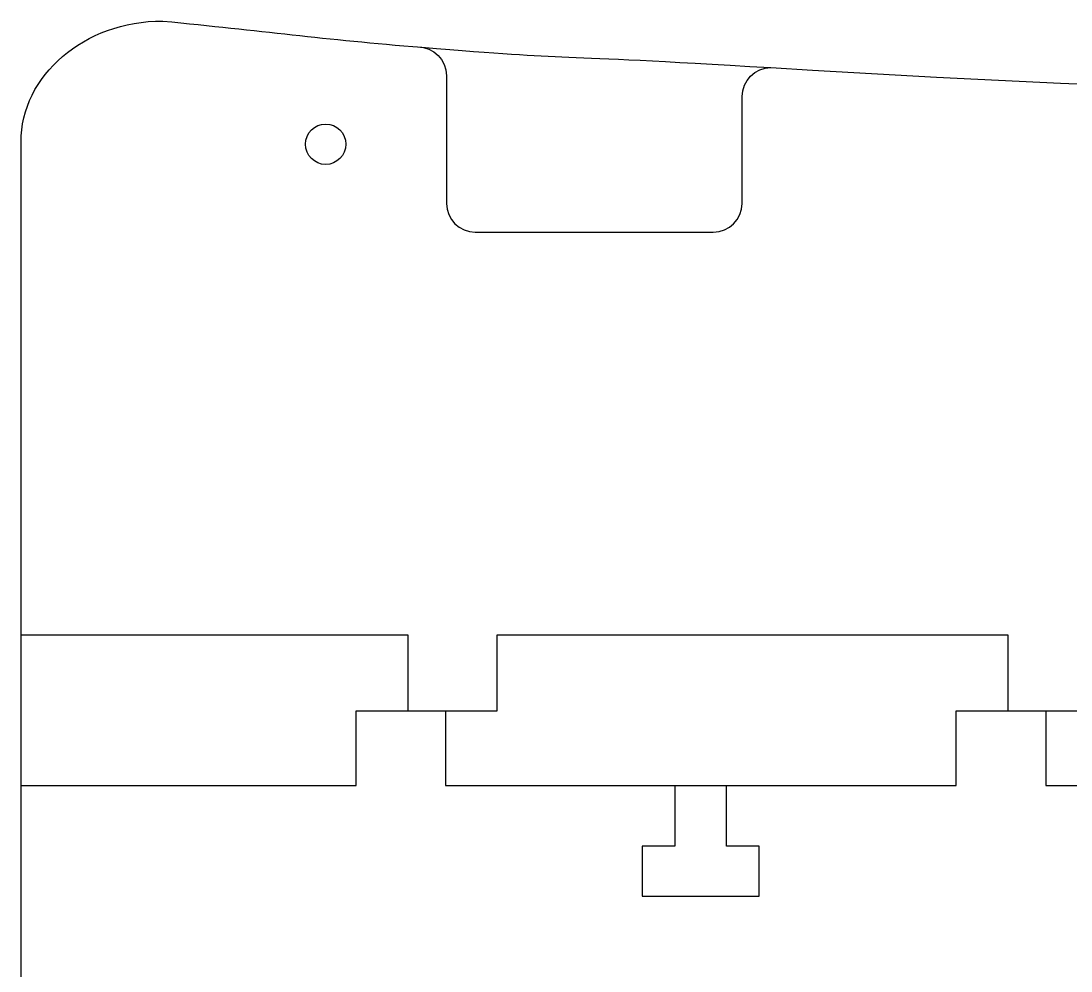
# Model space of a CAD drawing. Extents: x -242 to 725, y -105 to 391.
# Drawn here: x -193.2 to -120.4, y 260.6 to 326.5 of the extents above; entities that cross this region are included whole.
import ezdxf

# ---------------------------------------------------------------- set-up
doc = ezdxf.new("R2010")
doc.units = 0
doc.header["$MEASUREMENT"] = 0
doc.layers.add('LAYER_X5F_1_X5F_0', color=160, linetype='Continuous')

msp = doc.modelspace()

# ---------------------------------------------------------------- linework, layer by layer
at = {"layer": 'LAYER_X5F_1_X5F_0', "color": 1}
msp.add_line((-144.284, 283.934), (-140.684, 283.934), dxfattribs=at)
for points in [[(-193.191, 283.932), (-166.377, 283.932), (-166.377, 283.934), (-166.376, 278.68), (-166.377, 278.68), (-160.168, 278.679), (-160.168, 283.934), (-144.284, 283.934)], [(-193.191, 273.488), (-169.96, 273.488), (-169.96, 273.486), (-169.96, 278.679), (-169.96, 278.679), (-163.752, 278.68), (-163.752, 273.486), (-163.752, 273.488), (-128.353, 273.488), (-128.353, 273.487), (-128.353, 278.679), (-122.144, 278.679), (-122.145, 273.488), (-23.817, 273.488)], [(-147.868, 273.486), (-147.868, 269.302), (-150.117, 269.302), (-150.117, 265.816), (-142.018, 265.816), (-142.018, 269.302), (-144.268, 269.302), (-144.268, 273.487)]]:
    msp.add_lwpolyline(points, dxfattribs=at)
at = {"layer": 'LAYER_X5F_1_X5F_0', "color": 7}
for points, knots in [([(-141.192, 323.238), (-157.442, 324.228), (-154.229, 323.726), (-165.395, 324.649), (-172.22, 325.195), (-176.545, 325.802), (-183.368, 326.469), (-188.797, 326.469), (-193.191, 322.712), (-193.191, 318.069), (-193.191, 318.069), (-193.192, 143.16), (-193.192, 143.16), (-193.192, 138.517), (-189.36, 134.76), (-183.93, 134.76), (-108.947, 142.092), (-33.424, 142.06), (41.555, 134.662), (41.555, 134.662), (41.502, 134.662), (41.502, 134.662), (46.933, 134.662), (50.815, 138.418), (50.815, 143.061), (50.815, 143.061), (50.815, 318.069), (50.815, 318.069), (50.815, 322.712), (47.493, 326.469), (42.063, 326.469), (42.063, 326.469), (42.063, 326.463), (42.063, 326.463), (-19.133, 320.426), (-79.935, 319.44), (-141.192, 323.238)], [0, 0, 0, 0, 1, 1, 1, 2, 2, 2, 3, 3, 3, 4, 4, 4, 5, 5, 5, 6, 6, 6, 7, 7, 7, 8, 8, 8, 9, 9, 9, 10, 10, 10, 11, 11, 11, 12, 12, 12, 12]), ([(-165.692, 324.673), (-164.587, 324.673), (-163.692, 323.778), (-163.692, 322.673), (-163.692, 322.673), (-163.692, 322.469), (-163.692, 322.469), (-163.692, 322.469), (-163.692, 313.834), (-163.692, 313.834), (-163.692, 312.73), (-162.796, 311.834), (-161.691, 311.834), (-161.691, 311.834), (-145.193, 311.834), (-145.193, 311.834), (-144.088, 311.834), (-143.193, 312.73), (-143.193, 313.834), (-143.193, 313.834), (-143.193, 321.239), (-143.193, 321.239), (-143.193, 322.343), (-142.297, 323.238), (-141.192, 323.238)], [0, 0, 0, 0, 1, 1, 1, 2, 2, 2, 3, 3, 3, 4, 4, 4, 5, 5, 5, 6, 6, 6, 7, 7, 7, 8, 8, 8, 8])]:
    msp.add_open_spline(points, degree=3, knots=knots, dxfattribs=at)
at = {"layer": 'LAYER_X5F_1_X5F_0', "color": 1}
for points, knots in [([(-173.467, 317.931), (-173.467, 317.158), (-172.84, 316.531), (-172.067, 316.531), (-171.294, 316.531), (-170.667, 317.158), (-170.667, 317.931), (-170.667, 318.704), (-171.294, 319.331), (-172.067, 319.331), (-172.84, 319.331), (-173.467, 318.704), (-173.467, 317.931), (-173.467, 317.931), (-173.467, 317.931), (-173.467, 317.931)], [0, 0, 0, 0, 1, 1, 1, 2, 2, 2, 3, 3, 3, 4, 4, 4, 5, 5, 5, 5]), ([(-140.684, 283.933), (-140.684, 283.933), (-124.769, 283.933), (-124.769, 283.933), (-124.769, 283.933), (-124.769, 278.679), (-124.769, 278.679), (-124.769, 278.679), (-118.561, 278.679), (-118.561, 278.679), (-118.56, 278.679), (-118.561, 283.932), (-118.561, 283.932), (-118.561, 283.932), (-20.232, 283.932), (-20.232, 283.932), (-20.232, 283.932), (-20.232, 283.934), (-20.232, 283.934), (-20.232, 283.934), (-20.232, 278.68), (-20.232, 278.68), (-20.232, 278.68), (-20.232, 278.68), (-20.232, 278.68), (-20.232, 278.68), (-14.024, 278.679), (-14.024, 278.679), (-14.024, 278.679), (-14.024, 283.934), (-14.024, 283.934), (-14.024, 283.934), (-14.024, 283.932), (-14.024, 283.932), (-14.024, 283.932), (21.375, 283.932), (21.375, 283.932), (21.375, 283.932), (21.375, 283.933), (21.375, 283.933), (21.375, 283.933), (21.375, 278.679), (21.375, 278.679), (21.375, 278.679), (27.584, 278.679), (27.584, 278.679), (27.584, 278.679), (27.584, 283.932), (27.584, 283.932), (27.584, 283.932), (50.815, 283.932), (50.815, 283.932)], [0, 0, 0, 0, 1, 1, 1, 2, 2, 2, 3, 3, 3, 4, 4, 4, 5, 5, 5, 6, 6, 6, 7, 7, 7, 8, 8, 8, 9, 9, 9, 10, 10, 10, 11, 11, 11, 12, 12, 12, 13, 13, 13, 14, 14, 14, 15, 15, 15, 16, 16, 16, 17, 17, 17, 17])]:
    msp.add_open_spline(points, degree=3, knots=knots, dxfattribs=at)

doc.saveas('drawing.dxf')
